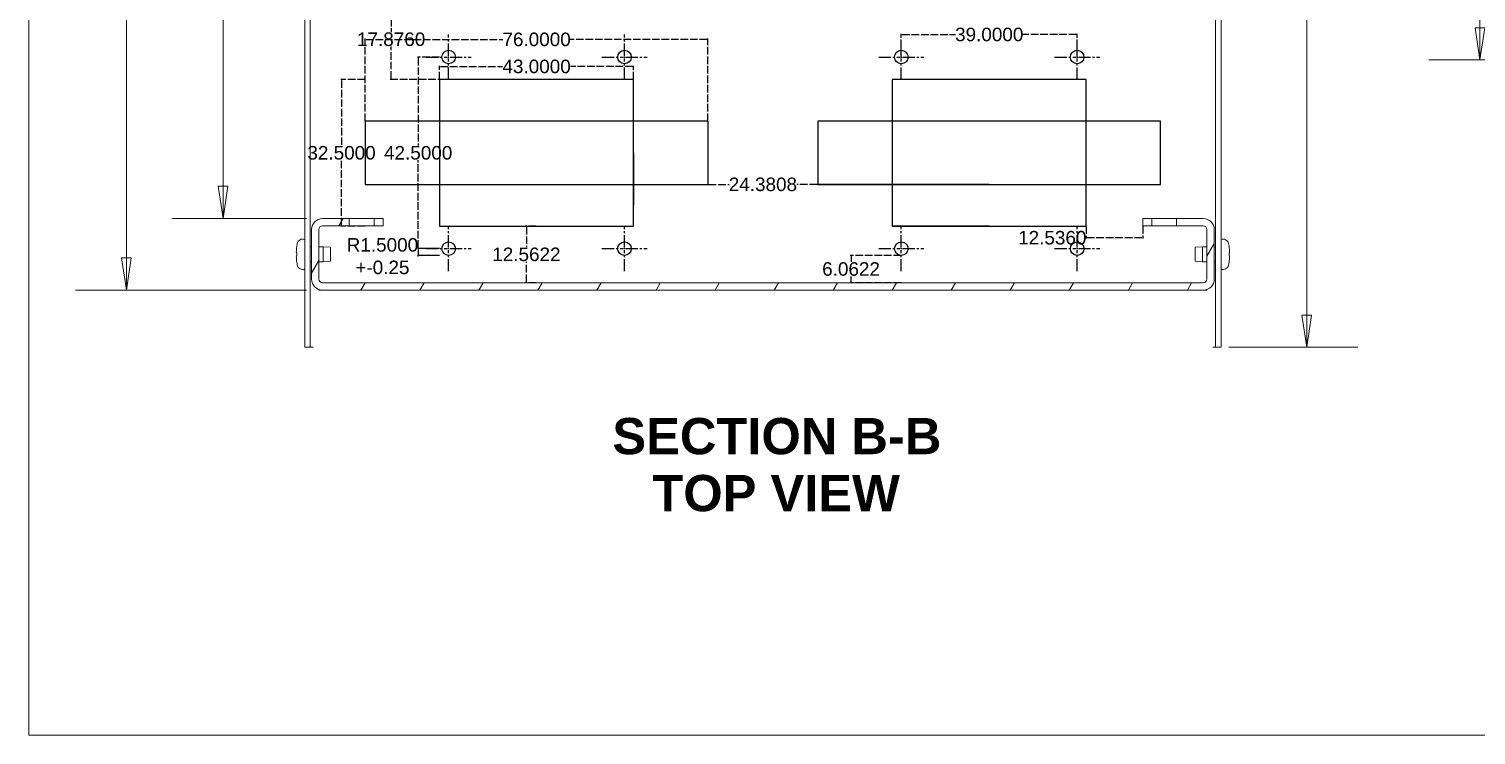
# Model space of a CAD drawing. Header units: millimetres. Extents: x 13 to 985, y 13 to 758.
# Drawn here: x 22.7 to 343.6, y 22.7 to 179.3 of the extents above; entities that cross this region are included whole.
import ezdxf

# ---------------------------------------------------------------- set-up
doc = ezdxf.new("R2010")
doc.units = ezdxf.units.MM
doc.header["$LTSCALE"] = 3.571429
doc.linetypes.add('ACAD_ISO02W100', pattern=[0.59, 0.47, -0.12])
doc.linetypes.add('CENTER2', pattern=[1.125, 0.75, -0.125, 0.125, -0.125])
for name, color, linetype, lineweight in [('Dimension (ANSI)', 7, 'Continuous', 9), ('Hatch (ANSI)', 7, 'Continuous', 9), ('Sketch Geometry (ANSI)', 7, 'Continuous', 9), ('Symbol (ANSI)', 7, 'Continuous', 9), ('Visible (ANSI)', 7, 'Continuous', 9)]:
    doc.layers.add(name, color=color, linetype=linetype, lineweight=lineweight)
doc.styles.add('Label Text (ANSI)', font='Arial Bold.ttf')
doc.styles.add('Note Text (ANSI)', font='Arial.ttf')
doc.styles.get("Standard").update_dxf_attribs({"font": 'Arial.ttf'})
doc.dimstyles.new('Default - mm_inch (ANSI)', dxfattribs={"dimscale": 3.571429, "dimtxt": 1.7, "dimasz": 2, "dimexe": 3.175, "dimexo": 1, "dimgap": 0.8, "dimtad": 0, "dimtih": 1, "dimtoh": 1, "dimrnd": 1e-08, "dimzin": 4, "dimdsep": 46, "dimtxsty": 'Note Text (ANSI)', "dimblk": 'Filled-1', "dimcen": 0.09, "dimdle": 10, "dimclrd": 256, "dimclre": 256, "dimclrt": 256, "dimadec": 1, "dimazin": 0, "dimtfac": 1.176471, "dimtofl": 0, "dimtmove": 0, "dimatfit": 3, "dimfxl": 1, "dimtolj": 1, "dimtzin": 0, "dimlwd": -1, "dimlwe": -1, "dimarcsym": 0})
doc.dimstyles.get("Standard").update_dxf_attribs({"dimtxt": 3, "dimasz": 0.18, "dimexe": 0.18, "dimexo": 0.0625, "dimgap": 0.09, "dimtad": 0, "dimtih": 1, "dimtoh": 1, "dimdec": 4, "dimzin": 0, "dimdsep": 46, "dimtxsty": 'Standard', "dimcen": 0.09, "dimadec": 0, "dimazin": 0, "dimtfac": 1, "dimtdec": 4, "dimtofl": 0, "dimtmove": 0, "dimatfit": 3, "dimfxl": 1, "dimtolj": 1, "dimtzin": 0, "dimarcsym": 0})

# ---------------------------------------------------------------- blocks, each defined once
blk = doc.blocks.new('Borders Default Border')
at = {"layer": 'Sketch Geometry (ANSI)', "flags": 128}
blk.add_lwpolyline([(6.35, 6.35), (6.35, 209.55), (273.05, 209.55), (273.05, 6.35), (6.35, 6.35)], dxfattribs=at)
blk = doc.blocks.new('Filled-1')
at = {"color": 0}
for p, q in [((0, 0), (-1, 0.15)), ((-1, 0.15), (-1, -0.15)), ((-1, 0), (0, 0)), ((-1, -0.15), (0, 0))]:
    blk.add_line(p, q, dxfattribs=at)
at = {"color": 0, "flags": 128}
blk.add_lwpolyline([(-1, -0.15), (0, 0), (-1, 0.15), (-1, -0.15)], dxfattribs=at)
at = {"color": 0}
blk.add_solid([(-1, -0.15), (0, 0), (-1, 0.15), (-1, -0.15)], dxfattribs=at)
blk = doc.blocks.new('*D17')
at = {"layer": 'Defpoints', "color": 0, "transparency": 16777216}
for p in [(285.22, 362.7), (285.22, 108.7), (306.06, 108.7)]:
    blk.add_point(p, dxfattribs=at)
at = {"layer": 'Dimension (ANSI)', "transparency": 16777216}
for p, q in [((288.79, 362.7), (317.4, 362.7)), ((306.06, 355.56), (306.06, 273.81)), ((306.06, 115.85), (306.06, 248.4)), ((288.79, 108.7), (317.4, 108.7))]:
    blk.add_line(p, q, dxfattribs=at)
at = {"layer": 'Dimension (ANSI)', "transparency": 16777216, "xscale": 7.142857142857142, "yscale": 7.142857142857142, "zscale": 7.142857142857142}
for p, rotation in [((306.06, 362.7), 90), ((306.06, 108.7), 270)]:
    blk.add_blockref('Filled-1', p, dxfattribs=dict(at, rotation=rotation))
at = {"layer": 'Dimension (ANSI)', "transparency": 16777216, "char_height": 6.0714, "attachment_point": 5, "style": 'Note Text (ANSI)'}
for s, insert in [('\\A1; 254.00', (306.06, 267.06)), ('\\A1;[10.00]', (306.06, 254.35))]:
    blk.add_mtext(s, dxfattribs=dict(at, insert=insert))
blk = doc.blocks.new('*D18')
at = {"layer": 'Defpoints', "color": 0, "transparency": 16777216}
for p in [(87.79, 350), (44.31, 121.4), (87.79, 121.4)]:
    blk.add_point(p, dxfattribs=at)
at = {"layer": 'Dimension (ANSI)', "transparency": 16777216}
for p, q in [((84.21, 350), (32.97, 350)), ((44.31, 342.86), (44.31, 302.91)), ((44.31, 128.55), (44.31, 279.29)), ((84.21, 121.4), (32.97, 121.4))]:
    blk.add_line(p, q, dxfattribs=at)
at = {"layer": 'Dimension (ANSI)', "transparency": 16777216, "xscale": 7.142857142857142, "yscale": 7.142857142857142, "zscale": 7.142857142857142}
for p, rotation in [((44.31, 350), 90), ((44.31, 121.4), 270)]:
    blk.add_blockref('Filled-1', p, dxfattribs=dict(at, rotation=rotation))
at = {"layer": 'Dimension (ANSI)', "transparency": 16777216, "insert": (44.31, 291.1), "char_height": 6.0714, "width": 27.893, "attachment_point": 5, "style": 'Note Text (ANSI)'}
blk.add_mtext('\\A1; 228.60mm]', dxfattribs=at)
blk = doc.blocks.new('*D23')
at = {"layer": 'Defpoints', "color": 0, "transparency": 16777216}
for p in [(386.32, 245.65), (344.46, 172.45), (386.32, 172.45)]:
    blk.add_point(p, dxfattribs=at)
at = {"layer": 'Dimension (ANSI)', "transparency": 16777216}
for p, q in [((382.75, 245.65), (333.12, 245.65)), ((344.46, 238.51), (344.46, 221.76)), ((344.46, 179.59), (344.46, 196.34)), ((382.75, 172.45), (333.12, 172.45))]:
    blk.add_line(p, q, dxfattribs=at)
at = {"layer": 'Dimension (ANSI)', "transparency": 16777216, "xscale": 7.142857142857142, "yscale": 7.142857142857142, "zscale": 7.142857142857142}
for p, rotation in [((344.46, 245.65), 90), ((344.46, 172.45), 270)]:
    blk.add_blockref('Filled-1', p, dxfattribs=dict(at, rotation=rotation))
at = {"layer": 'Dimension (ANSI)', "transparency": 16777216, "char_height": 6.071, "attachment_point": 5, "style": 'Note Text (ANSI)'}
for s, insert in [('\\A1; 73.20', (344.46, 215.01)), ('\\A1;[2.88]', (344.46, 202.3))]:
    blk.add_mtext(s, dxfattribs=dict(at, insert=insert))
blk = doc.blocks.new('*D28')
at = {"layer": 'Defpoints', "color": 0, "transparency": 16777216}
for p in [(87.79, 334.13), (65.75, 137.28), (87.79, 137.28)]:
    blk.add_point(p, dxfattribs=at)
at = {"layer": 'Dimension (ANSI)', "transparency": 16777216}
for p, q in [((84.21, 334.13), (54.42, 334.13)), ((65.75, 326.98), (65.75, 252.37)), ((65.75, 144.42), (65.75, 240.45)), ((84.21, 137.28), (54.42, 137.28))]:
    blk.add_line(p, q, dxfattribs=at)
at = {"layer": 'Dimension (ANSI)', "transparency": 16777216, "xscale": 7.142857142857142, "yscale": 7.142857142857142, "zscale": 7.142857142857142}
for p, rotation in [((65.75, 334.13), 90), ((65.75, 137.28), 270)]:
    blk.add_blockref('Filled-1', p, dxfattribs=dict(at, rotation=rotation))
at = {"layer": 'Dimension (ANSI)', "transparency": 16777216, "insert": (65.75, 246.41), "char_height": 6.0714, "attachment_point": 5, "style": 'Note Text (ANSI)'}
blk.add_mtext('\\A1; 196.85mm', dxfattribs=at)
blk = doc.blocks.new('*D63')
at = {"color": 0, "linetype": 'ACAD_ISO02W100', "lineweight": -2, "transparency": 16777216}
for p, q in [((97.2, 168.09), (91.82, 168.09)), ((92, 167.91), (92, 153.46)), ((92, 135.77), (92, 150.22)), ((97.2, 135.59), (91.82, 135.59))]:
    blk.add_line(p, q, dxfattribs=at)
at = {"color": 0, "linetype": 'ACAD_ISO02W100', "transparency": 16777216}
for points in [[(91.97, 167.91), (92.03, 167.91), (92, 168.09)], [(91.97, 135.77), (92.03, 135.77), (92, 135.59)]]:
    blk.add_solid(points, dxfattribs=at)
at = {"layer": 'Defpoints', "color": 0, "linetype": 'ACAD_ISO02W100', "transparency": 16777216}
for p in [(97.26, 168.09), (92, 135.59), (97.26, 135.59)]:
    blk.add_point(p, dxfattribs=at)
at = {"color": 0, "linetype": 'ACAD_ISO02W100', "transparency": 16777216, "insert": (92, 151.84), "char_height": 3, "attachment_point": 5}
blk.add_mtext('\\A1;32.5000', dxfattribs=at)
blk = doc.blocks.new('*D64')
at = {"color": 0, "linetype": 'ACAD_ISO02W100', "lineweight": -2, "transparency": 16777216}
for p, q in [((113.76, 168.15), (113.76, 171.18)), ((113.94, 171), (127.72, 171)), ((156.58, 171), (142.8, 171)), ((156.76, 168.15), (156.76, 171.18))]:
    blk.add_line(p, q, dxfattribs=at)
at = {"color": 0, "linetype": 'ACAD_ISO02W100', "transparency": 16777216}
for points in [[(113.94, 171.03), (113.94, 170.97), (113.76, 171)], [(156.58, 171.03), (156.58, 170.97), (156.76, 171)]]:
    blk.add_solid(points, dxfattribs=at)
at = {"layer": 'Defpoints', "color": 0, "linetype": 'ACAD_ISO02W100', "transparency": 16777216}
for p in [(156.76, 171), (113.76, 168.09), (156.76, 168.09)]:
    blk.add_point(p, dxfattribs=at)
at = {"color": 0, "linetype": 'ACAD_ISO02W100', "transparency": 16777216, "insert": (135.26, 171), "char_height": 3, "attachment_point": 5}
blk.add_mtext('\\A1;43.0000', dxfattribs=at)
blk = doc.blocks.new('*D65')
at = {"color": 0, "linetype": 'ACAD_ISO02W100', "lineweight": -2, "transparency": 16777216}
for p, q in [((97.26, 158.9), (97.26, 177.18)), ((97.44, 177), (127.79, 177)), ((173.08, 177), (142.72, 177)), ((173.26, 158.9), (173.26, 177.18))]:
    blk.add_line(p, q, dxfattribs=at)
at = {"color": 0, "linetype": 'ACAD_ISO02W100', "transparency": 16777216}
for points in [[(97.44, 177.03), (97.44, 176.97), (97.26, 177)], [(173.08, 177.03), (173.08, 176.97), (173.26, 177)]]:
    blk.add_solid(points, dxfattribs=at)
at = {"layer": 'Defpoints', "color": 0, "linetype": 'ACAD_ISO02W100', "transparency": 16777216}
for p in [(173.26, 177), (97.26, 158.84), (173.26, 158.84)]:
    blk.add_point(p, dxfattribs=at)
at = {"color": 0, "linetype": 'ACAD_ISO02W100', "transparency": 16777216, "insert": (135.26, 177), "char_height": 3, "attachment_point": 5}
blk.add_mtext('\\A1;76.0000', dxfattribs=at)
blk = doc.blocks.new('*D87')
at = {"color": 0, "linetype": 'ACAD_ISO02W100', "lineweight": -2, "transparency": 16777216}
for p, q in [((119.24, 185.97), (102.82, 185.97)), ((103, 185.79), (103, 178.65)), ((103, 168.27), (103, 175.41)), ((119.24, 168.09), (102.82, 168.09))]:
    blk.add_line(p, q, dxfattribs=at)
at = {"color": 0, "linetype": 'ACAD_ISO02W100', "transparency": 16777216}
for points in [[(102.97, 185.79), (103.03, 185.79), (103, 185.97)], [(102.97, 168.27), (103.03, 168.27), (103, 168.09)]]:
    blk.add_solid(points, dxfattribs=at)
at = {"layer": 'Defpoints', "color": 0, "linetype": 'ACAD_ISO02W100', "transparency": 16777216}
for p in [(119.3, 185.97), (103, 168.09), (119.3, 168.09)]:
    blk.add_point(p, dxfattribs=at)
at = {"color": 0, "linetype": 'ACAD_ISO02W100', "transparency": 16777216, "insert": (103, 177.03), "char_height": 3, "attachment_point": 5}
blk.add_mtext('\\A1;17.8760', dxfattribs=at)
blk = doc.blocks.new('*D122')
at = {"color": 0, "linetype": 'ACAD_ISO02W100', "lineweight": -2, "transparency": 16777216}
for p, q in [((173.26, 150.16), (173.26, 144.66)), ((197.64, 150.25), (197.64, 144.66)), ((173.44, 144.84), (177.94, 144.84)), ((197.46, 144.84), (192.96, 144.84))]:
    blk.add_line(p, q, dxfattribs=at)
at = {"color": 0, "linetype": 'ACAD_ISO02W100', "transparency": 16777216}
for points in [[(173.44, 144.87), (173.44, 144.81), (173.26, 144.84)], [(197.46, 144.87), (197.46, 144.81), (197.64, 144.84)]]:
    blk.add_solid(points, dxfattribs=at)
at = {"layer": 'Defpoints', "color": 0, "linetype": 'ACAD_ISO02W100', "transparency": 16777216}
for p in [(173.26, 150.22), (197.64, 150.31), (197.64, 144.84)]:
    blk.add_point(p, dxfattribs=at)
at = {"color": 0, "linetype": 'ACAD_ISO02W100', "transparency": 16777216, "insert": (185.45, 144.84), "char_height": 3, "attachment_point": 5}
blk.add_mtext('\\A1;24.3808', dxfattribs=at)
blk = doc.blocks.new('*U126')
at = {"color": 0, "linetype": 'CENTER2', "transparency": 16777216}
for p, q in [((0, 0.3), (0, 5)), ((-5, 0), (-0.3, 0)), ((0.3, 0), (5, 0)), ((0, -5), (0, -0.3))]:
    blk.add_line(p, q, dxfattribs=at)
at = {"color": 0, "linetype": 'Continuous', "transparency": 16777216}
for p, q in [((-0.15, 0), (0.15, 0)), ((0, -0.15), (0, 0.15))]:
    blk.add_line(p, q, dxfattribs=at)
blk = doc.blocks.new('*U127')
at = {"color": 0, "linetype": 'CENTER2', "transparency": 16777216}
for p, q in [((0, 0.3), (0, 5)), ((-5, 0), (-0.3, 0)), ((0.3, 0), (5, 0)), ((0, -5), (0, -0.3))]:
    blk.add_line(p, q, dxfattribs=at)
at = {"color": 0, "linetype": 'Continuous', "transparency": 16777216}
for p, q in [((-0.15, 0), (0.15, 0)), ((0, -0.15), (0, 0.15))]:
    blk.add_line(p, q, dxfattribs=at)
blk = doc.blocks.new('*U128')
at = {"color": 0, "linetype": 'CENTER2', "transparency": 16777216}
for p, q in [((0, 0.3), (0, 5)), ((-5, 0), (-0.3, 0)), ((0.3, 0), (5, 0)), ((0, -5), (0, -0.3))]:
    blk.add_line(p, q, dxfattribs=at)
at = {"color": 0, "linetype": 'Continuous', "transparency": 16777216}
for p, q in [((-0.15, 0), (0.15, 0)), ((0, -0.15), (0, 0.15))]:
    blk.add_line(p, q, dxfattribs=at)
blk = doc.blocks.new('*U129')
at = {"color": 0, "linetype": 'CENTER2', "transparency": 16777216}
for p, q in [((0, 0.3), (0, 5)), ((-5, 0), (-0.3, 0)), ((0.3, 0), (5, 0)), ((0, -5), (0, -0.3))]:
    blk.add_line(p, q, dxfattribs=at)
at = {"color": 0, "linetype": 'Continuous', "transparency": 16777216}
for p, q in [((-0.15, 0), (0.15, 0)), ((0, -0.15), (0, 0.15))]:
    blk.add_line(p, q, dxfattribs=at)
blk = doc.blocks.new('*D130')
at = {"color": 0, "lineweight": -2, "transparency": 16777216}
for p, q in [((113.7, 130.59), (108.82, 130.59)), ((113.7, 129.09), (108.82, 129.09)), ((109, 128.91), (108.82, 128.91)), ((109, 130.41), (109, 129.27)), ((109, 129.09), (109, 128.91))]:
    blk.add_line(p, q, dxfattribs=at)
at = {"color": 0, "transparency": 16777216}
for points in [[(108.97, 130.41), (109.03, 130.41), (109, 130.59)], [(108.97, 129.27), (109.03, 129.27), (109, 129.09)]]:
    blk.add_solid(points, dxfattribs=at)
at = {"layer": 'Defpoints', "color": 0, "transparency": 16777216}
for p in [(109, 129.09), (113.76, 130.59), (113.76, 129.09)]:
    blk.add_point(p, dxfattribs=at)
at = {"color": 0, "transparency": 16777216, "insert": (101.07, 128.91), "char_height": 3, "attachment_point": 5}
blk.add_mtext('\\A1;R1.5000\\P+-0.25', dxfattribs=at)
blk = doc.blocks.new('*D131')
at = {"color": 0, "linetype": 'ACAD_ISO02W100', "lineweight": -2, "transparency": 16777216}
for p, q in [((135.2, 135.59), (132.82, 135.59)), ((133, 135.41), (133, 130.93)), ((133, 123.21), (133, 127.69)), ((135.2, 123.03), (132.82, 123.03))]:
    blk.add_line(p, q, dxfattribs=at)
at = {"color": 0, "linetype": 'ACAD_ISO02W100', "transparency": 16777216}
for points in [[(132.97, 135.41), (133.03, 135.41), (133, 135.59)], [(132.97, 123.21), (133.03, 123.21), (133, 123.03)]]:
    blk.add_solid(points, dxfattribs=at)
at = {"layer": 'Defpoints', "color": 0, "linetype": 'ACAD_ISO02W100', "transparency": 16777216}
for p in [(135.26, 135.59), (133, 123.03), (135.26, 123.03)]:
    blk.add_point(p, dxfattribs=at)
at = {"color": 0, "linetype": 'ACAD_ISO02W100', "transparency": 16777216, "insert": (133, 129.31), "char_height": 3, "attachment_point": 5}
blk.add_mtext('\\A1;12.5622', dxfattribs=at)
blk = doc.blocks.new('*D132')
at = {"color": 0, "linetype": 'ACAD_ISO02W100', "lineweight": -2, "transparency": 16777216}
for p, q in [((113.7, 173.09), (108.82, 173.09)), ((109, 172.91), (109, 153.46)), ((109, 130.77), (109, 150.22)), ((113.7, 130.59), (108.82, 130.59))]:
    blk.add_line(p, q, dxfattribs=at)
at = {"color": 0, "linetype": 'ACAD_ISO02W100', "transparency": 16777216}
for points in [[(108.97, 172.91), (109.03, 172.91), (109, 173.09)], [(108.97, 130.77), (109.03, 130.77), (109, 130.59)]]:
    blk.add_solid(points, dxfattribs=at)
at = {"layer": 'Defpoints', "color": 0, "linetype": 'ACAD_ISO02W100', "transparency": 16777216}
for p in [(113.76, 173.09), (109, 130.59), (113.76, 130.59)]:
    blk.add_point(p, dxfattribs=at)
at = {"color": 0, "linetype": 'ACAD_ISO02W100', "transparency": 16777216, "insert": (109, 151.84), "char_height": 3, "attachment_point": 5}
blk.add_mtext('\\A1;42.5000', dxfattribs=at)
blk = doc.blocks.new('*U133')
at = {"color": 0, "linetype": 'CENTER2', "transparency": 16777216}
for p, q in [((0, 0.3), (0, 5)), ((-5, 0), (-0.3, 0)), ((0.3, 0), (5, 0)), ((0, -5), (0, -0.3))]:
    blk.add_line(p, q, dxfattribs=at)
at = {"color": 0, "linetype": 'Continuous', "transparency": 16777216}
for p, q in [((-0.15, 0), (0.15, 0)), ((0, -0.15), (0, 0.15))]:
    blk.add_line(p, q, dxfattribs=at)
blk = doc.blocks.new('*U134')
at = {"color": 0, "linetype": 'CENTER2', "transparency": 16777216}
for p, q in [((0, 0.3), (0, 5)), ((-5, 0), (-0.3, 0)), ((0.3, 0), (5, 0)), ((0, -5), (0, -0.3))]:
    blk.add_line(p, q, dxfattribs=at)
at = {"color": 0, "linetype": 'Continuous', "transparency": 16777216}
for p, q in [((-0.15, 0), (0.15, 0)), ((0, -0.15), (0, 0.15))]:
    blk.add_line(p, q, dxfattribs=at)
blk = doc.blocks.new('*U135')
at = {"color": 0, "linetype": 'CENTER2', "transparency": 16777216}
for p, q in [((0, 0.3), (0, 5)), ((-5, 0), (-0.3, 0)), ((0.3, 0), (5, 0)), ((0, -5), (0, -0.3))]:
    blk.add_line(p, q, dxfattribs=at)
at = {"color": 0, "linetype": 'Continuous', "transparency": 16777216}
for p, q in [((-0.15, 0), (0.15, 0)), ((0, -0.15), (0, 0.15))]:
    blk.add_line(p, q, dxfattribs=at)
blk = doc.blocks.new('*U136')
at = {"color": 0, "linetype": 'CENTER2', "transparency": 16777216}
for p, q in [((0, 0.3), (0, 5)), ((-5, 0), (-0.3, 0)), ((0.3, 0), (5, 0)), ((0, -5), (0, -0.3))]:
    blk.add_line(p, q, dxfattribs=at)
at = {"color": 0, "linetype": 'Continuous', "transparency": 16777216}
for p, q in [((-0.15, 0), (0.15, 0)), ((0, -0.15), (0, 0.15))]:
    blk.add_line(p, q, dxfattribs=at)
blk = doc.blocks.new('*U137')
at = {"color": 0, "linetype": 'CENTER2', "transparency": 16777216}
for p, q in [((0, 0.3), (0, 5)), ((-5, 0), (-0.3, 0)), ((0.3, 0), (5, 0)), ((0, -5), (0, -0.3))]:
    blk.add_line(p, q, dxfattribs=at)
at = {"color": 0, "linetype": 'Continuous', "transparency": 16777216}
for p, q in [((-0.15, 0), (0.15, 0)), ((0, -0.15), (0, 0.15))]:
    blk.add_line(p, q, dxfattribs=at)
blk = doc.blocks.new('*D138')
at = {"color": 0, "linetype": 'ACAD_ISO02W100', "lineweight": -2, "transparency": 16777216}
for p, q in [((216.14, 173.15), (216.14, 178.27)), ((216.32, 178.09), (228.16, 178.09)), ((254.96, 178.09), (243.12, 178.09)), ((255.14, 173.15), (255.14, 178.27))]:
    blk.add_line(p, q, dxfattribs=at)
at = {"color": 0, "linetype": 'ACAD_ISO02W100', "transparency": 16777216}
for points in [[(216.32, 178.12), (216.32, 178.06), (216.14, 178.09)], [(254.96, 178.12), (254.96, 178.06), (255.14, 178.09)]]:
    blk.add_solid(points, dxfattribs=at)
at = {"layer": 'Defpoints', "color": 0, "linetype": 'ACAD_ISO02W100', "transparency": 16777216}
for p in [(255.14, 178.09), (216.14, 173.09), (255.14, 173.09)]:
    blk.add_point(p, dxfattribs=at)
at = {"color": 0, "linetype": 'ACAD_ISO02W100', "transparency": 16777216, "insert": (235.64, 178.09), "char_height": 3, "attachment_point": 5}
blk.add_mtext('\\A1;39.0000', dxfattribs=at)
blk = doc.blocks.new('*D140')
at = {"color": 0, "linetype": 'ACAD_ISO02W100', "lineweight": -2, "transparency": 16777216}
for p, q in [((216.08, 129.09), (204.82, 129.09)), ((205, 128.91), (205, 127.68)), ((216.08, 123.03), (204.82, 123.03)), ((205, 123.21), (205, 124.44))]:
    blk.add_line(p, q, dxfattribs=at)
at = {"color": 0, "linetype": 'ACAD_ISO02W100', "transparency": 16777216}
for points in [[(204.97, 128.91), (205.03, 128.91), (205, 129.09)], [(204.97, 123.21), (205.03, 123.21), (205, 123.03)]]:
    blk.add_solid(points, dxfattribs=at)
at = {"layer": 'Defpoints', "color": 0, "linetype": 'ACAD_ISO02W100', "transparency": 16777216}
for p in [(216.14, 129.09), (205, 123.03), (216.14, 123.03)]:
    blk.add_point(p, dxfattribs=at)
at = {"color": 0, "linetype": 'ACAD_ISO02W100', "transparency": 16777216, "insert": (205, 126.06), "char_height": 3, "attachment_point": 5}
blk.add_mtext('\\A1;6.0622', dxfattribs=at)
blk = doc.blocks.new('*D141')
at = {"color": 0, "linetype": 'ACAD_ISO02W100', "lineweight": -2, "transparency": 16777216}
for p, q in [((257.14, 135.53), (257.14, 132.82)), ((269.68, 135.59), (269.68, 132.82)), ((257.14, 133), (256.96, 133)), ((269.5, 133), (257.32, 133))]:
    blk.add_line(p, q, dxfattribs=at)
at = {"color": 0, "linetype": 'ACAD_ISO02W100', "transparency": 16777216}
for points in [[(257.32, 133.03), (257.32, 132.97), (257.14, 133)], [(269.5, 133.03), (269.5, 132.97), (269.68, 133)]]:
    blk.add_solid(points, dxfattribs=at)
at = {"layer": 'Defpoints', "color": 0, "linetype": 'ACAD_ISO02W100', "transparency": 16777216}
for p in [(257.14, 135.59), (269.68, 135.65), (257.14, 133)]:
    blk.add_point(p, dxfattribs=at)
at = {"color": 0, "linetype": 'ACAD_ISO02W100', "transparency": 16777216, "insert": (249.62, 133), "char_height": 3, "attachment_point": 5}
blk.add_mtext('\\A1;12.5360', dxfattribs=at)

msp = doc.modelspace()

# ---------------------------------------------------------------- hatches: boundary and pattern name
at = {"layer": 'Hatch (ANSI)'}
h = msp.add_hatch(dxfattribs=at)
h.set_pattern_fill('ANSI31', color=256, scale=90.714286, angle=14.9999778, style=0)
h.set_pattern_definition([(60, (0, 0), (-9.8201, 5.66965), [])])
h.paths.add_polyline_path([(271.6691, 135.65213), (271.6691, 137.27773), (269.6752, 137.27773), (269.6752, 135.65213)])
h.paths.add_polyline_path([(99.2285, 137.27773), (99.2285, 135.65213), (101.2224, 135.65213), (101.2224, 137.27773)])
edge = h.paths.add_edge_path()
edge.add_ellipse((283.1118, 123.84113), major_axis=(2.4384, 0), ratio=1, start_angle=270, end_angle=360)
edge.add_line((285.5502, 123.84113), (285.5502, 134.83933))
edge.add_ellipse((283.1118, 134.83933), major_axis=(0, 2.4384), ratio=1, start_angle=270, end_angle=360)
edge.add_line((283.1118, 137.27773), (277.2063, 137.27773))
edge.add_line((277.2063, 137.27773), (277.2063, 135.65213))
edge.add_line((277.2063, 135.65213), (283.1118, 135.65213))
edge.add_ellipse((283.1118, 134.83933), major_axis=(0.8128, 0), ratio=1, start_angle=0, end_angle=90, ccw=False)
edge.add_line((283.9246, 134.83933), (283.9246, 123.84113))
edge.add_ellipse((283.1118, 123.84113), major_axis=(0, -0.8128), ratio=1, start_angle=0, end_angle=90, ccw=False)
edge.add_line((283.1118, 123.02833), (87.7858, 123.02833))
edge.add_ellipse((87.7858, 123.84113), major_axis=(-0.8128, 0), ratio=1, start_angle=0, end_angle=90, ccw=False)
edge.add_line((86.973, 123.84113), (86.973, 134.83933))
edge.add_ellipse((87.7858, 134.83933), major_axis=(0, 0.8128), ratio=1, start_angle=0, end_angle=90, ccw=False)
edge.add_line((87.7858, 135.65213), (93.6913, 135.65213))
edge.add_line((93.6913, 135.65213), (93.6913, 137.27773))
edge.add_line((93.6913, 137.27773), (87.7858, 137.27773))
edge.add_ellipse((87.7858, 134.83933), major_axis=(-2.4384, 0), ratio=1, start_angle=270, end_angle=360)
edge.add_line((85.3474, 134.83933), (85.3474, 123.84113))
edge.add_ellipse((87.7858, 123.84113), major_axis=(0, -2.4384), ratio=1, start_angle=270, end_angle=360)
edge.add_line((87.7858, 121.40273), (283.1118, 121.40273))

# ---------------------------------------------------------------- linework, layer by layer
for p, q in [((156.7584, 168.09053), (113.7584, 168.09053)), ((113.7584, 168.09053), (113.7584, 151.84053)), ((156.7584, 158.84053), (156.7584, 168.09053)), ((257.1392, 168.09053), (214.1392, 168.09053)), ((214.1392, 168.09053), (214.1392, 135.59053)), ((257.1392, 135.59053), (257.1392, 168.09053)), ((173.2584, 158.84053), (97.2584, 158.84053)), ((97.2584, 158.84053), (97.2584, 144.84053)), ((113.7584, 158.84053), (101.3834, 158.84053)), ((113.7584, 158.84053), (101.3834, 158.84053)), ((113.7584, 158.84053), (101.3834, 158.84053)), ((113.7584, 158.84053), (109.6959, 158.84053)), ((156.7584, 144.84053), (156.7584, 158.84053)), ((173.2584, 158.84053), (173.2584, 144.84053)), ((235.6392, 158.84053), (197.63921, 158.84053)), ((197.63921, 158.84053), (197.63922, 144.84053)), ((273.6392, 158.84053), (235.6392, 158.84053)), ((273.6392, 144.84053), (273.6392, 158.84053)), ((113.7584, 151.84053), (113.7584, 135.59053)), ((97.2584, 144.84053), (173.2584, 144.84053)), ((156.7584, 135.59053), (156.7584, 144.84053)), ((156.7584, 144.84053), (156.7584, 140.21553)), ((197.63922, 144.84053), (273.6392, 144.84053)), ((113.7584, 135.59053), (156.7584, 135.59053)), ((214.1392, 135.59053), (257.1392, 135.59053))]:
    msp.add_line(p, q)
at = {"color": 2}
for p, q in [((156.7584, 151.84053), (156.7584, 144.84053)), ((235.6392, 144.84053), (197.63922, 144.84053)), ((235.6392, 135.59053), (214.1392, 135.59053))]:
    msp.add_line(p, q, dxfattribs=at)
for centre in [(115.7584, 173.09053), (154.7584, 173.09053), (216.1392, 173.09053), (255.1392, 173.09053), (115.7584, 130.59053), (154.7584, 130.59053), (216.1392, 130.59053), (255.1392, 130.59053)]:
    msp.add_circle(centre, 1.5)
at = {"layer": 'Visible (ANSI)'}
for p, q in [((83.8488, 108.70273), (83.8488, 362.70273)), ((85.068, 108.70273), (85.068, 362.70273)), ((285.8296, 362.70273), (285.8296, 108.70273)), ((287.0488, 362.70273), (287.0488, 108.70273)), ((85.3474, 134.83933), (85.3474, 123.84113)), ((86.973, 123.84113), (86.973, 134.83933)), ((93.6913, 137.27773), (87.7858, 137.27773)), ((87.7858, 135.65213), (93.6913, 135.65213)), ((93.6913, 135.65213), (93.6913, 137.27773)), ((93.6913, 137.27773), (99.2285, 137.27773)), ((99.2285, 135.65213), (93.6913, 135.65213)), ((99.2285, 137.27773), (99.2285, 135.65213)), ((101.2224, 137.27773), (99.2285, 137.27773)), ((99.2285, 135.65213), (101.2224, 135.65213)), ((101.2224, 135.65213), (101.2224, 137.27773)), ((271.6691, 137.27773), (269.6752, 137.27773)), ((269.6752, 137.27773), (269.6752, 135.65213)), ((269.6752, 135.65213), (271.6691, 135.65213)), ((271.6691, 135.65213), (271.6691, 137.27773)), ((271.6691, 137.27773), (277.2063, 137.27773)), ((277.2063, 135.65213), (271.6691, 135.65213)), ((283.1118, 137.27773), (277.2063, 137.27773)), ((277.2063, 137.27773), (277.2063, 135.65213)), ((277.2063, 135.65213), (283.1118, 135.65213)), ((283.9246, 134.83933), (283.9246, 123.84113)), ((285.5502, 123.84113), (285.5502, 134.83933)), ((82.07945, 129.65921), (81.99859, 129.67347)), ((81.99859, 129.00699), (82.07945, 129.02125)), ((82.07945, 131.11971), (82.07945, 131.09089)), ((82.07945, 129.65921), (82.07945, 129.02125)), ((85.068, 131.02933), (85.3474, 131.02933)), ((86.973, 131.02933), (87.9382, 131.02933)), ((87.9382, 127.65113), (87.9382, 131.02933)), ((89.5638, 130.88711), (87.9382, 131.02933)), ((89.5638, 127.79335), (89.5638, 130.88711)), ((281.3338, 130.88711), (282.9594, 131.02933)), ((281.3338, 130.88711), (281.3338, 127.79335)), ((282.9594, 131.02933), (282.9594, 127.65113)), ((283.9246, 131.02933), (282.9594, 131.02933)), ((285.8296, 131.02933), (285.5502, 131.02933)), ((288.81814, 131.09089), (288.81814, 131.11971)), ((288.899, 129.67347), (288.81814, 129.65921)), ((288.81814, 129.02125), (288.81814, 129.65921)), ((288.81814, 129.02125), (288.899, 129.00699)), ((82.07945, 127.58957), (82.07945, 127.56075)), ((85.068, 127.65113), (85.3474, 127.65113)), ((86.973, 127.65113), (87.9382, 127.65113)), ((89.5638, 127.79335), (87.9382, 127.65113)), ((281.3338, 127.79335), (282.9594, 127.65113)), ((283.9246, 127.65113), (282.9594, 127.65113)), ((285.8296, 127.65113), (285.5502, 127.65113)), ((288.81814, 127.56075), (288.81814, 127.58957)), ((283.1118, 123.02833), (87.7858, 123.02833)), ((86.973, 121.54218), (86.973, 121.40273)), ((87.7858, 121.40273), (86.973, 121.40273)), ((87.7858, 121.40273), (283.1118, 121.40273)), ((283.9246, 121.40273), (283.1118, 121.40273)), ((283.9246, 121.54218), (283.9246, 121.40273)), ((83.8488, 108.70273), (85.068, 108.70273)), ((85.6776, 108.70273), (85.068, 108.70273)), ((285.8296, 108.70273), (285.22, 108.70273)), ((287.0488, 108.70273), (285.8296, 108.70273))]:
    msp.add_line(p, q, dxfattribs=at)
for centre, radius, start, end in [((87.7858, 134.83933), 2.4384, 90, 180), ((87.7858, 134.83933), 0.8128, 90, 180), ((283.1118, 134.83933), 2.4384, 0, 90), ((283.1118, 134.83933), 0.8128, 0, 90), ((93.68289, 129.34023), 11.7391, 168.0594765, 171.2811627), ((83.35333, 131.52464), 1.18109, 65.1969583, 168.0594765), ((287.54427, 131.52464), 1.18109, 11.9405235, 114.8030417), ((277.2147, 129.34023), 11.7391, 8.7188373, 11.9405235), ((93.68289, 129.34023), 11.7391, 188.7188373, 191.9405235), ((83.35333, 127.15582), 1.18109, 191.9405235, 294.8030417), ((287.54427, 127.15582), 1.18109, 245.1969583, 348.0594765), ((277.2147, 129.34023), 11.7391, 348.0594765, 351.2811627), ((87.7858, 123.84113), 2.4384, 180, 270), ((87.7858, 123.84113), 0.8128, 180, 270), ((283.1118, 123.84113), 2.4384, 270, 0), ((283.1118, 123.84113), 0.8128, 270, 0)]:
    msp.add_arc(centre, radius, start, end, dxfattribs=at)
for centre, major_axis, ratio, start_param, end_param in [((93.45361, 128.84639), (-10.57987, 4.91215), 0.911024359, 0.325065811, 0.374199521), ((93.45361, 128.13731), (-11.45831, 2.18404), 0.374006587, 0.097127969, 0.146261679), ((93.45361, 130.54314), (-11.45831, -2.18404), 0.374006587, 6.136923629, 6.186057338), ((93.45361, 129.83407), (-10.57987, -4.91215), 0.911024359, 5.908985787, 5.958119496), ((93.38756, 129.34023), (0, -11.61524), 0.984807753, 4.561091637, 4.619031545), ((277.51004, 129.34023), (0, 11.61524), 0.984807753, 4.805746416, 4.863686324), ((277.44399, 128.84639), (10.57987, 4.91215), 0.911024359, 5.908985787, 5.958119496), ((277.44399, 128.13731), (11.45831, 2.18404), 0.374006587, 6.136923629, 6.186057338), ((277.44399, 130.54314), (11.45831, -2.18404), 0.374006587, 0.097127969, 0.146261679), ((277.44399, 129.83407), (10.57987, -4.91215), 0.911024359, 0.325065811, 0.374199521), ((93.38756, 129.34023), (0, -11.61524), 0.984807753, 4.805746416, 4.863686324), ((277.51004, 129.34023), (0, 11.61524), 0.984807753, 4.561091637, 4.619031545)]:
    msp.add_ellipse(centre, major_axis=major_axis, ratio=ratio, start_param=start_param, end_param=end_param, dxfattribs=at)

# ---------------------------------------------------------------- block references
at = {"xscale": 3.571428571428571, "yscale": 3.571428571428571, "zscale": 3.571428571428571}
msp.add_blockref('Borders Default Border', (0, 0), dxfattribs=at)
at = {"linetype": 'CENTER2'}
for name, p in [('*U126', (115.7584, 173.09053)), ('*U129', (154.7584, 173.09053)), ('*U135', (216.1392, 173.09053)), ('*U134', (255.1392, 173.09053)), ('*U127', (115.7584, 130.59053)), ('*U128', (154.7584, 130.59053)), ('*U133', (154.7584, 130.59053)), ('*U136', (216.1392, 130.59053)), ('*U137', (255.1392, 130.59053))]:
    msp.add_blockref(name, p, dxfattribs=at)

# ---------------------------------------------------------------- texts
at = {"layer": 'Symbol (ANSI)', "attachment_point": 7, "style": 'Label Text (ANSI)'}
for s, insert, char_height in [('SECTION B-B', (152.06431, 84.86904), 8.0357141), ('TOP VIEW', (160.94041, 72.22934), 8.035714)]:
    msp.add_mtext(s, dxfattribs=dict(at, insert=insert, char_height=char_height))

# ---------------------------------------------------------------- dimensions: what is measured, and where the dimension line sits
at = {"linetype": 'ACAD_ISO02W100'}
for base, p1, p2, picture, middle in [((103, 168.09053), (119.30011, 185.96651), (119.30011, 168.09053), '*D87', (103, 177.02852)), ((109, 130.59053), (113.7584, 173.09053), (113.7584, 130.59053), '*D132', (109, 151.84053)), ((92, 135.59053), (97.2584, 168.09053), (97.2584, 135.59053), '*D63', (92, 151.84053)), ((133, 123.02833), (135.2584, 135.59053), (135.2584, 123.02833), '*D131', (133, 129.30943)), ((205, 123.02833), (216.1392, 129.09053), (216.1392, 123.02833), '*D140', (205, 126.05943))]:
    dim = msp.add_linear_dim(base=base, p1=p1, p2=p2, angle=90, dimstyle='Standard', dxfattribs=at)
    dim.commit()
    dim.dimension.update_dxf_attribs({"geometry": picture, "text_midpoint": middle})
for base, p1, p2, picture, middle in [((255.1392, 178.09053), (216.1392, 173.09053), (255.1392, 173.09053), '*D138', (235.6392, 178.09053)), ((173.2584, 177), (97.2584, 158.84053), (173.2584, 158.84053), '*D65', (135.2584, 177)), ((156.7584, 171), (113.7584, 168.09053), (156.7584, 168.09053), '*D64', (135.2584, 171)), ((197.63921, 144.84053), (173.2584, 150.21881), (197.63921, 150.30881), '*D122', (185.44881, 144.84053)), ((257.1392, 133), (269.6752, 135.65213), (257.1392, 135.59053), '*D141', (249.62295, 133))]:
    dim = msp.add_linear_dim(base=base, p1=p1, p2=p2, dimstyle='Standard', dxfattribs=at)
    dim.commit()
    dim.dimension.update_dxf_attribs({"geometry": picture, "text_midpoint": middle})
dim = msp.add_linear_dim(base=(109, 129.09053), p1=(113.7584, 130.59053), p2=(113.7584, 129.09053), angle=90, text='R<>\\P+-0.25', dimstyle='Standard')
dim.commit()
dim.dimension.update_dxf_attribs({"geometry": '*D130', "text_midpoint": (101.07243, 128.91053)})
at = {"layer": 'Dimension (ANSI)'}
for base, p1, p2, angle, text, picture, middle in [((306.05598, 108.70273), (285.22, 362.70273), (285.22, 108.70273), 270, ' <>\\X[10.00]', '*D17', (306.05598, 261.10273)), ((44.30754, 121.40273), (87.7858, 350.00273), (87.7858, 121.40273), 90, ' <>mm]', '*D18', (44.30754, 291.1009)), ((65.75432, 137.27773), (87.7858, 334.12773), (87.7858, 137.27773), 270, ' <>mm', '*D28', (65.75432, 246.40872)), ((344.45641, 172.45015), (386.32303, 245.65295), (386.32303, 172.45015), 90, ' <>\\X[2.88]', '*D23', (344.45641, 209.05155))]:
    dim = msp.add_linear_dim(base=base, p1=p1, p2=p2, angle=angle, text=text, dimstyle='Default - mm_inch (ANSI)', override={"dimgap": 0.8, "dimdec": 2, "dimpost": '\\X', "dimtol": 0, "dimlim": 0, "dimtp": 0, "dimtm": 0, "dimtdec": 2, "dimatfit": 1}, dxfattribs=at)
    dim.commit()
    dim.dimension.update_dxf_attribs({"geometry": picture, "text_midpoint": middle, "dimtype": 160})

doc.saveas('drawing.dxf')
